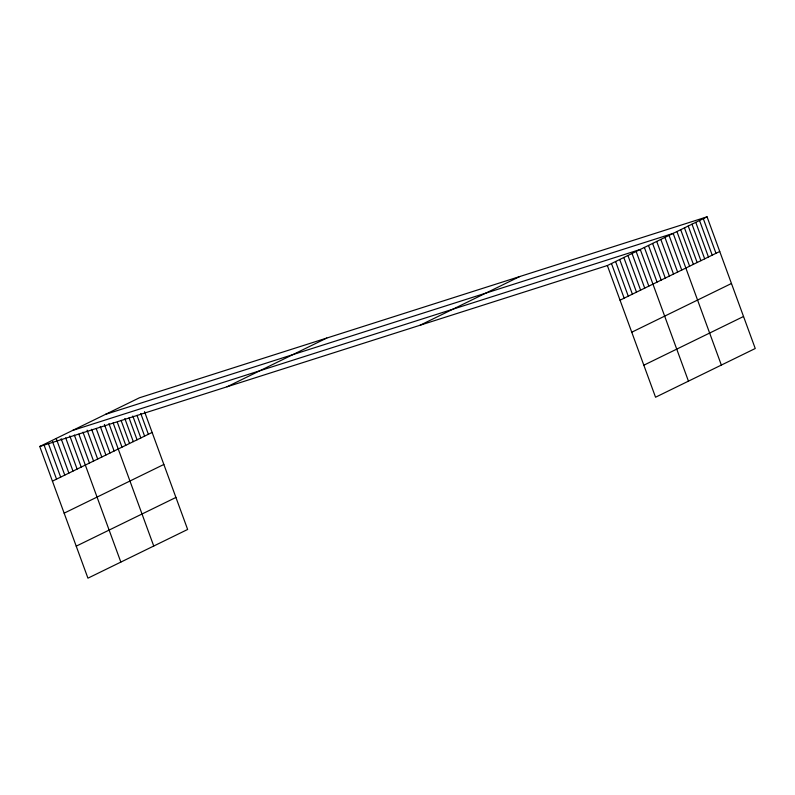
<?xml version="1.0" encoding="UTF-8"?>
<svg xmlns="http://www.w3.org/2000/svg" width="795" height="795" viewBox="0 0 795 795"><rect width="100%" height="100%" fill="white"/><g stroke="black" fill="none" stroke-linecap="round" stroke-linejoin="round"><path stroke-width="1.19" d="M144.521 411.641L187.64 529.46L87.937 578.174L39.75 446.492L139.453 397.778L707.063 216.826L755.25 348.508L655.547 397.222L607.36 265.54L707.063 216.826M227.062 386.777L326.765 338.064M52.43 481.144L152.133 432.44M420.048 325.254L519.751 276.541M64.147 513.163L163.85 464.459M76.221 546.155L175.924 497.441M620.04 300.192L719.743 251.478M631.757 332.211L731.46 283.497M643.831 365.203L743.534 316.49M105.556 414.344L673.166 233.392L721.353 365.064M72.653 430.423L640.263 249.461L688.45 381.143M39.75 446.492L607.36 265.54M703.297 218.665L715.977 253.317M699.53 220.503L712.211 255.165M695.764 222.352L708.444 257.004M691.998 224.19L704.678 258.842M688.231 226.028L700.912 260.68M684.465 227.867L697.145 262.519M680.699 229.705L693.379 264.367M676.933 231.554L689.613 266.206M669.052 235.399L681.732 270.052M664.938 237.407L677.618 272.059M660.824 239.414L673.504 274.066M656.71 241.432L669.4 276.084M652.606 243.439L665.286 278.091M648.491 245.446L661.172 280.098M644.377 247.454L657.058 282.106M636.149 251.478L648.829 286.13M632.035 253.486L644.715 288.138M627.921 255.493L640.611 290.145M623.817 257.5L636.497 292.153M619.702 259.508L632.383 294.16M615.588 261.525L628.269 296.177M611.474 263.533L624.155 298.185M140.755 413.479L148.367 434.279M136.988 415.328L144.601 436.117M132.805 416.014L140.834 437.956M129.038 417.852L137.068 439.794M124.845 418.538L133.302 441.632M121.079 420.376L129.535 443.481M117.312 422.215L125.769 445.319M113.129 422.9L122.003 447.158M108.935 423.586L153.743 546.026M104.403 424.441L114.122 451.003M100.289 426.448L110.008 453.021M96.175 428.455L105.894 455.028M91.634 429.31L101.78 457.036M87.102 430.165L97.666 459.043M82.988 432.172L93.562 461.05M78.874 434.189L89.447 463.068M74.342 435.044L120.84 562.095M69.811 435.899L81.219 467.082M65.697 437.906L77.105 469.09M61.155 438.76L72.991 471.097M56.197 438.452L68.887 473.114M52.51 441.623L64.773 475.122M48.396 443.63L60.659 477.129M43.864 444.484L56.544 479.137"/></g></svg>
